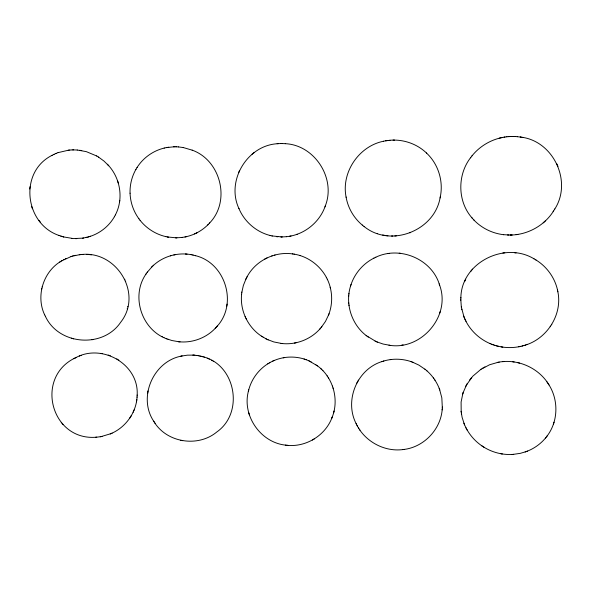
<?xml version="1.0" encoding="UTF-8"?>
<svg xmlns="http://www.w3.org/2000/svg" width="591" height="591" viewBox="0 0 591 591"><rect width="100%" height="100%" fill="white"/><g stroke="black" fill="none" stroke-linecap="round" stroke-linejoin="round"><path stroke-width="0.89" d="M216.55 326.882C238.188 304.402 225.555 262.714 195.296 255.622M277.342 143.731C247.001 145.519 225.828 181.171 239.023 208.719M463.928 316.724L461.327 306.988L460.817 299.748M460.862 298.041C461.076 262.736 504.832 240.98 534.057 258.851M442.327 407.805L441.832 397.869L439.556 389.306M472.475 218.419C457.375 201.908 457.072 174.892 470.776 157.45M460.81 300.287L460.877 297.509M115.378 214.902C123.992 198.576 120.269 177.241 107.34 164.239M111.418 433.447C125.765 427.167 136.203 412.644 137.075 396.938M137.149 395.327C139.343 364.159 101.586 342.876 75.338 357.91M45.359 316.215C58.465 345.122 102.93 348.601 120.608 322.354C143.207 293.904 116.774 250.909 82.075 254.462M166.795 338.85C141.463 329.822 130.5 295.729 146.206 273.759M137.06 397.263L137.156 394.995M350.736 285.505C344.782 303.471 351.519 324.585 366.649 335.902M403.417 449.515C423.725 447.321 440.856 429.509 442.223 409.127M241.616 294.207C239.835 310.637 248.013 327.636 261.976 336.486M52.104 155.322C18.506 172.011 24.711 224.026 59.122 235.499M442.171 409.895L442.378 407.029M181.311 356.114C153.025 361.47 137.422 398.009 154.133 421.841M348.705 296.217L348.756 295.699M348.919 294.022L348.971 293.513M241.845 292.301L243.344 285.505L246.115 278.627M30.03 186.734L29.742 189.009M241.586 294.451L241.874 292.057M119.448 202.58L119.781 200.342M136.484 401.777L136.831 399.531M147.986 390.939L147.632 393.266M226.722 306.16L227.07 304.099M440.302 196.803C443.582 181.09 438.241 163.877 426.421 152.973M60.319 261.68C42.389 272.791 35.401 298.049 45.566 316.65M364.056 226.471C390.282 247.954 434.444 231.044 440.118 197.66M383.5 141.242C358.781 146.191 341.022 172.542 346.134 197.305M440.059 197.955L440.361 196.507M332.135 417.32C339.448 399.243 332.969 376.814 317.02 365.534M248.501 390.814C241.689 415.517 260.757 443.065 286.317 445.2M41.702 288.984L41.798 288.563M42.175 286.945L42.271 286.532M248.582 390.503C251.707 377.627 260.993 366.39 273.101 360.983M248.338 391.501L248.745 389.824M333.627 412.747L333.812 412.008M333.871 411.764L334.048 411.026M127.228 308.82L127.346 308.354M127.722 306.855L127.841 306.382M388.981 345.196C421.132 350.869 451.325 315.956 439.527 284.936M462.893 393.333L461.098 402.035L461.194 412.067M546.801 436.409C558.502 421.501 558.827 399.228 548.167 383.67M439.667 313.296L439.837 312.75M439.985 312.233L440.147 311.686M325.323 205.867C336.139 178.452 314.759 145.076 285.29 143.679M462.989 393.037L466.358 385.236M462.672 394.042L463.211 392.335M350.921 284.928C354.666 273.404 363.177 263.556 373.992 258.104M553.464 423.998L554.04 422.196M350.581 285.978L351.069 284.463M328.862 314.235C332.061 305.658 332.519 296.091 330.192 287.241M286.332 236.703C303.552 235.115 319.206 222.925 325.043 206.643M324.939 206.931L325.427 205.579M321.105 327.577L325.449 321.474L328.677 314.722M328.493 315.239L329.054 313.718M554.432 209.576C572.864 181.902 553.39 140.399 520.22 137.038M285.49 445.112C304.926 448 325.213 435.966 332.046 417.534M331.773 418.251L332.415 416.596M239.628 170.334L238.631 172.624M133.115 412.259L133.389 411.632M133.876 410.501L134.157 409.858M465.73 279.248L464.57 281.752M246.691 277.526C255.053 260.919 274.549 251.16 292.833 253.945M382.451 361.426C357.038 368.85 343.851 400.942 356.447 424.198M245.701 279.454L247.09 276.728M89.876 236.474C100.189 233.201 109.224 225.984 114.514 216.52M135.974 169.307C131.815 176.539 129.769 184.946 130.064 193.272M114.381 216.764L115.511 214.651M466.683 384.675L472.748 376.245L481.052 369.212M465.656 386.521L467.363 383.426M137.031 167.556C143.14 157.827 153.172 150.698 164.342 148.046M356.809 383.094L357.525 381.852M357.836 381.298L358.53 380.102M523.789 345.58C546.705 339.5 562.898 314.685 557.756 291.245M135.878 169.469L137.119 167.401M511.134 235.033C528.036 234.634 544.54 225.437 553.516 211.061M553.154 211.659L554.801 208.963M129.525 418.443L130.279 417.268M130.537 416.862L131.313 415.65M550.214 326.72L550.546 326.21M551.447 324.828L551.795 324.304M147.174 272.37L152.101 266.644M145.962 274.113L147.403 272.03M472.017 155.854C479.456 146.524 490.271 140.008 501.936 137.57M470.51 157.797L472.261 155.529M526.647 451.421C534.205 448.576 541.009 443.693 546.047 437.37M545.53 438.034L547.332 435.73M471.389 377.789L469.66 379.976M470.547 271.601L471.175 270.848M472.002 269.843L472.601 269.119M282.092 343.534C296.357 345.048 311.191 339.212 320.499 328.278M319.768 329.143L321.866 326.675M209.258 223.368C231.015 201.479 220.975 160.42 192.141 150.129M179.501 341.82C192.976 343.031 206.894 337.66 215.937 327.569M215.22 328.374L217.296 326.047M182.131 237.427C191.949 236.186 201.317 231.546 208.224 224.462M207.788 224.92L209.716 222.888M153.032 265.765C163.079 256.258 177.78 252.098 191.344 254.699M151.503 267.228L153.594 265.219M543.188 222.851L545.294 220.982M254.16 152.567L252.106 154.185M482.123 368.518L483.305 367.809M480.446 369.597L489.577 364.765L498.014 362.32M61.39 261L71.363 256.435M59.661 262.101L61.996 260.616M76.32 357.4C33.909 376.364 50.715 441.514 96.732 437.177M269.304 362.933L269.836 362.615M267.745 363.864L268.321 363.524M312.314 440.059L312.994 439.66M313.703 439.239L314.434 438.81M484.384 367.203L484.967 366.871M53.921 154.384L56.167 153.372M73.809 358.707L74.894 358.146M51.971 155.389L54.04 154.325M264.487 259.242L265.263 258.843M266.312 258.289L267.014 257.927M63.725 259.634L64.441 259.286M65.512 258.747L66.148 258.437M375.462 257.395C399.605 245.398 432.302 259.08 439.682 285.409M373.586 258.304L375.832 257.211M194.572 233.94L197.032 232.758M100.958 436.653L110.901 433.668M274.01 360.584C285.217 355.716 298.47 355.922 309.521 361.116M272.495 361.249L274.564 360.34M110.251 433.957L112.135 433.129M58.066 152.633L68.593 150.173M56.027 153.431L58.177 152.581M512.995 454.398L520.294 453.349L525.968 451.672M525.163 451.967L527.519 451.096M79.349 356.092L79.918 355.878M80.679 355.605L81.189 355.42M409.925 232.81L410.317 232.669M525.126 345.181L525.731 344.967M526.862 344.568L527.534 344.331M296.778 234.383L297.155 234.258M271.727 255.992L272.148 255.851M383.256 361.175C392.461 358.323 402.574 358.589 411.639 361.818M381.793 361.633L383.847 360.99M83.287 238.055L88.776 236.806M88.207 236.984L90.556 236.26M72.612 256.066L80.177 254.618M70.979 256.553L72.929 255.969M497.814 346.149C506.546 348.321 515.869 348.025 524.476 345.38M522.156 346.038L522.769 345.861M170.356 255.829L170.762 255.718M274.623 255.098L275.051 254.987M85.835 237.575L87.187 237.25M501.604 137.637L499.203 138.213M74.008 255.689L75.714 255.305M181.614 356.048L187.458 355.161L193.649 355.125M180.683 356.255L182.161 355.922M166.248 147.632L173.843 146.804M164.18 148.075L166.367 147.602M185.035 236.954L186.497 236.636M175.091 254.691L173.835 254.943M518.706 346.784L519.326 346.658M520.11 346.496L520.826 346.356M385.568 140.828L390.045 140.259M294.436 343.061L296.039 342.743M383.411 141.256L385.635 140.813M289.575 236.26L291.023 235.979M504.123 137.156L504.891 137.038M501.848 137.585L504.189 137.149M96.436 437.192L100.448 436.734M497.29 362.453C516.985 358.153 538.719 367.58 549.002 384.94M498.597 362.217L499.232 362.098M101.645 436.52L102.029 436.453M93.105 339.53L92.004 339.722M100.256 436.764L101.246 436.594M283.252 357.791L283.916 357.681M284.057 357.651L284.633 357.555M168.76 147.211L166.802 147.521M82.644 238.158L73.343 238.579L63.089 236.836M82.363 238.203L83.663 237.996M401.511 345.203L402.102 345.107M402.449 345.055L403.136 344.952M388.235 140.429L386.108 140.732M389.292 253.406L387.881 253.605M516.083 234.657L517.856 234.405M506.797 136.787L508.836 136.61M504.692 137.068L506.93 136.772M181.673 237.486L176.31 237.811M356.077 423.474C364.1 441.049 384.032 452.181 403.202 449.537M181.378 237.523L182.53 237.375M402.604 449.618L404.111 449.426M502.86 252.992L504.788 252.771M390.924 359.55L391.619 359.468M390.23 359.631L391.013 359.542M79.253 254.721L80.339 254.603M69.59 150.07L72.338 149.907M68.231 150.21L69.768 150.055M80.081 254.632L80.812 254.558M281.914 236.939L286.539 236.681M80.915 254.551L81.336 254.514M278.309 143.65L280.666 143.547M277.142 143.746L278.509 143.635M504.101 361.552L502.69 361.655M81.44 254.507L82.179 254.455M483.445 446.892C492.089 452.381 502.49 455.092 512.715 454.413M389.846 140.274C403.225 139.07 417.061 143.812 426.702 153.232M95.639 437.244L96.03 437.222M512.131 454.457L513.682 454.353M508.622 136.624L512.294 136.477M510.166 136.528L508.947 136.602M81.913 254.47L83.006 254.411M396.302 235.883L394.847 235.972M503.51 234.686L510.594 235.041M511.488 235.019L512.249 234.989M510.772 235.041L511.547 235.019M510.417 235.048L511.067 235.026M174.648 146.797L176.465 146.812M73.439 149.892L77.273 150.025M72.205 149.915L73.705 149.885M281.449 143.539L285.379 143.679M173.606 146.812L175.121 146.79M280.466 143.547L281.841 143.532M512.862 136.477L515.337 136.543M393.074 140.104L394.507 140.097M281.744 236.939L272.008 235.927M176.184 237.811L167.46 236.976M75.419 238.646L76.749 238.646M175.372 237.811L176.908 237.811M511.961 136.477L513.52 136.477M280.888 236.939L282.239 236.939M391.545 236.008L392.793 236.023M508.977 235.048L507.499 235.011M178.319 146.908L183.542 147.595M176.406 146.804L178.401 146.915M86.589 254.403L88.332 254.507M185.389 253.997L187.066 254.115M193.907 355.147L197.246 355.509M192.806 355.073L194.912 355.213M517.258 136.684L520.398 137.068M515.212 136.536L517.457 136.698M71.415 238.432L71.784 238.461M166.241 338.636L171.855 340.512L178.97 341.775M178.342 341.716L180.041 341.871M399.228 253.207L400.469 253.325M77.214 150.018L86.293 151.628L96.747 156.002M276.359 236.644L277.829 236.792M267.627 339.603L273.825 341.938L281.693 343.489M281.035 343.423L282.661 343.593M287.226 445.289L287.869 445.355M514.621 252.771L516.069 252.941M387.918 235.794L386.019 235.573M91.45 254.854L89.44 254.603M389.934 345.321L383.079 344.028L376.844 341.871M512.729 361.788L514.155 361.973M503.695 234.708C491.52 233.327 479.877 227.299 471.995 217.872M102.346 353.662L100.44 353.388M81.765 150.594L79.563 150.262M294.015 254.13C311.479 256.849 326.468 270.811 330.406 288.053M292.464 253.886L294.451 254.196M168.132 237.109L168.509 237.168M501.124 346.843L502.786 347.109M197.926 355.612L202.905 356.742M196.692 355.42L198.554 355.716M183.254 147.543L192.289 150.188M153.719 421.22C166.167 442.718 197.874 447.749 216.779 432.006C244.593 412.555 235.55 364.122 202.358 356.58M500.836 453.703L501.523 453.822M501.789 453.858L502.38 453.962M520.479 137.082L523.124 137.57M382.673 234.982L384.852 235.395M180.757 440.31L181.563 440.465M181.998 440.546L182.722 440.687M192.71 254.98L195.695 255.726M190.989 254.625L193.117 255.061M140.082 220.317C146.524 228.466 155.795 234.339 165.923 236.644M165.554 236.57L167.785 237.043M238.897 208.446C244.408 221.773 256.457 232.174 270.486 235.573M270.094 235.484L272.34 236.008M199.736 355.945L200.29 356.07M201.162 356.277L201.775 356.425M519.57 363.073L517.613 362.601M463.713 316.178C469.202 331.263 482.817 342.824 498.427 346.304M496.337 345.772L497.031 345.949M63.739 237.013L58.804 235.381M299.622 255.438L300.036 255.563M71.312 338.215L71.866 338.37M73.055 338.709L73.557 338.857M203.873 357.045L204.479 357.223M61.434 236.319L60.799 236.112M377.28 233.497L377.671 233.622M492.761 344.642L493.433 344.871M494.438 345.196L495.036 345.395M304.055 359.003L304.624 359.195M305.569 359.513L306.197 359.727M110.362 355.804L108.205 355.058M412.562 362.165L418.916 365.12L425.409 369.552M411.041 361.603L413.227 362.401M167.984 339.3L168.501 339.493M489.784 343.467L490.434 343.726M491.542 344.176L492.133 344.413M366.147 335.518L375.706 341.362M207.205 358.242L207.737 358.478M208.793 358.951L209.369 359.202M375.1 341.096L377.405 342.115M261.458 336.161L266.46 339.042M308.967 360.85L317.566 365.925M310.563 361.611L311.161 361.899M265.891 338.769L268.159 339.855M161.749 336.486L162.274 336.752M163.485 337.38L163.98 337.631M535.586 259.745C547.081 266.637 555.503 278.553 557.86 291.769M533.673 258.629L536.007 259.988M98.512 157.066L104.009 161.092L108.714 165.739M211.519 360.311L212.029 360.606M213.092 361.234L213.639 361.552M96.614 155.928L98.653 157.147M116.789 358.855L117.262 359.151M118.348 359.83L118.85 360.141M263.165 337.232L263.652 337.535M464.297 424.124C467.954 433.188 474.477 441.041 482.655 446.382M481.879 445.88L484.177 447.365M315.476 364.44L315.986 364.802M367.816 336.767L368.296 337.129M346.075 197.017C347.966 208.01 353.928 218.249 362.571 225.297M362.276 225.068L364.329 226.685M426.414 370.402C432.494 375.603 437.155 382.451 439.815 390.001M424.892 369.124L426.961 370.853M321.046 368.85L321.504 369.301M322.435 370.225L322.915 370.705M61.228 422.513L61.708 423.038M62.506 423.939L62.971 424.449M473.561 219.616L474.034 220.14M38.866 220.34L40.439 222.282M130.064 193.154C130.36 202.329 133.485 211.393 138.922 218.788M138.73 218.544L140.274 220.561M433.425 377.937L433.816 378.513M434.607 379.636L435.013 380.235M546.978 381.882L547.783 383.108M327.133 375.861L327.495 376.415M328.227 377.538L328.611 378.114M154.812 422.853L155.211 423.459M358.412 427.781L358.863 428.482M359.527 429.494L359.971 430.167M465.944 427.766L466.351 428.512M466.956 429.62L467.355 430.351M357.023 425.306L357.385 426.015M464.77 318.793L466.026 321.341M326.313 277.327L326.52 277.74M327.274 279.255L327.488 279.676M44.458 314.338L44.672 314.781M245.095 316.517L245.331 317.02M246.004 318.46L246.233 318.955M557.97 166.396L556.892 163.958M124.708 279.188L124.871 279.573M125.528 281.065L125.706 281.456M461.091 411.284L462.103 417.298L464.216 423.91M463.898 423.141L464.607 424.892M464.12 317.219L464.334 317.766M439.187 388.324L439.445 389.004M31.655 206.591L32.439 208.8M332.43 386.049L332.652 386.706M333.065 387.977L333.294 388.656M439.172 283.879L439.327 284.352M118.303 183.077L117.602 180.912M248.796 412.895L249.38 414.845M557.527 290.122L557.631 290.639M461.327 306.988L461.438 307.542M461.734 309.189L461.837 309.743M461.372 413.39L461.475 414.173M348.734 302.814L348.793 303.346M348.963 304.993L349.022 305.532"/></g></svg>
